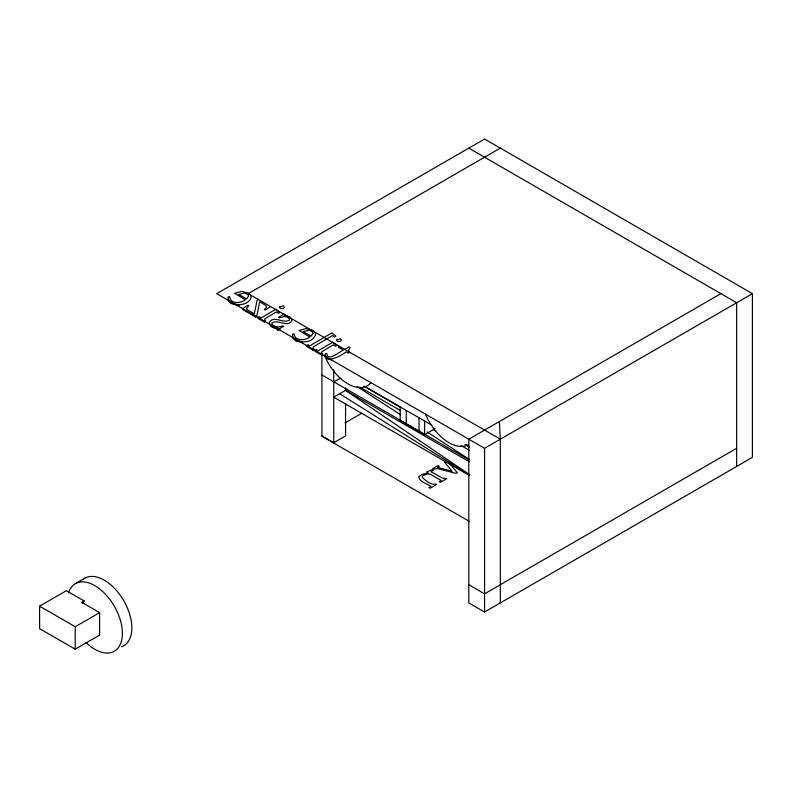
<?xml version="1.0" encoding="UTF-8"?>
<svg xmlns="http://www.w3.org/2000/svg" width="792" height="792" viewBox="0 0 792 792"><rect width="100%" height="100%" fill="white"/><g stroke="black" fill="none" stroke-linecap="round" stroke-linejoin="round"><path stroke-width="1.19" d="M270.468 306.613L265.241 310.058L264.271 309.504L266.587 307.078L266.548 306.068L259.697 301.653L256.945 315.394L255.667 316.137L255.667 317.048L256.945 316.305M500.316 148.114L248.233 293.654L500.316 439.194L500.316 602.92M258.202 299.524L257.192 300.099L254.282 313.86L246.886 309.375L246.708 308.256L248.906 305.653L247.995 305.128L242.669 308.632L242.669 309.543L255.667 317.048M264.33 322.047L265.27 320.602L264.627 319.117L267.241 317.325L276.289 311.959L278.388 313.315L279.705 312.553L275.755 309.306L261.113 317.909L259.232 316.711L257.945 317.453L257.945 318.364L264.33 322.047L265.27 321.502L264.607 320.998M313.79 348.609L312.85 350.064L313.79 349.519L312.949 347.619L313.632 346.678L332.511 335.56L334.61 336.917L335.917 336.154L331.947 332.887L309.623 345.916L307.751 344.718L306.464 345.46L306.464 346.371L312.85 350.064M322.275 353.509L321.334 354.955L322.275 354.42L321.423 352.509L322.116 351.569L333.293 344.867L335.392 346.223L336.699 345.46L332.759 342.213L318.107 350.816L316.236 349.618L314.949 350.361L314.949 351.272L321.334 354.955M339.392 346.401L338.174 347.104L343.372 350.183C340.392 350.896 327.74 362.528 326.839 353.578L325.314 353.489C325.334 365.29 342.768 354.747 346.094 351.787L348.47 353.202L349.817 352.42L348.628 350.183L350.104 347.52L349.034 346.906L344.659 349.44M347.638 389.149L333.739 397.178L469.21 475.388M345.035 422.918L361.835 413.216M75.329 583.684L84.784 578.229M84.1 600.94L81.734 602.306L99.624 612.632L99.624 635.105L75.21 649.202L39.6 628.64L39.6 606.177L66.379 590.713L84.1 600.94A23.473 13.553 60 0 0 82.378 603.405M39.6 606.177L75.21 626.729L99.624 612.632M400.207 406.92L400.207 420.562L424.631 434.659L434.867 428.749M720.888 293.654L468.805 439.194L468.805 602.92L484.565 612.018L752.4 457.38L752.4 293.654L484.565 139.016L216.721 293.654L484.565 448.282L752.4 293.654M445.619 461.231L444.342 461.964L452.133 471.28L437.422 467.339L439.332 466.339L438.045 465.597L432.6 468.745L433.541 469.29L437.233 468.488L456.014 473.408L457.261 472.685L449.539 463.488M736.649 448.292L484.565 593.832L468.805 584.734M280.022 329.294L278.17 330.294L276.853 329.531L276.853 328.621L278.17 329.383L283.744 326.383L282.774 325.819C279.348 327.433 274.26 327.343 271.943 323.978L271.933 323.057C277.566 318.612 288.041 328.462 292.04 320.235C291.347 316.85 287.159 315.79 284.15 315.483L285.397 314.83L284.08 314.077L278.606 317.236L279.606 317.81L283.863 316.661A4.524 2.614 0 0 1 287.11 317.067L289.149 318.364L289.446 320.027C283.595 324.225 274.151 315.038 269.339 322.225L269.31 324.166L270.676 326.146A11.999 6.93 0 0 0 275.012 328.324L278.071 328.967M333.739 381.784L340.699 378.21M276.853 328.621L278.071 328.056L275.012 327.413A11.999 6.93 0 0 1 270.676 325.235L269.31 323.255M331.709 359.865L327.066 358.845L325.017 355.974M239.164 305.504L231.462 303.653A12.306 7.108 0 0 1 228.037 299.376M302.722 342.679L295.951 340.877M295.951 339.966C302.158 343.312 312.88 342.342 315.523 334.947A10.543 6.089 0 0 0 312.345 330.214L306.078 328.621L299.079 330.541L309.91 337.006C305.346 340.52 294.832 341.619 294.099 334.056L292.723 333.986L292.515 335.689A12.306 7.108 0 0 0 295.951 339.966M468.805 148.114L736.649 302.742L736.649 466.478M364.676 386.407L431.878 425.205M466.003 444.906L469.21 446.757M363.686 386.011L399.96 406.949M465.023 444.51L469.29 446.975M359.756 387.05L400.287 410.454M433.353 429.541L435.491 430.769M461.092 445.55L469.626 450.48M321.928 374.962L469.21 459.984M345.56 387.882L345.56 390.357L469.29 461.785M321.928 435.907L333.739 442.728L345.56 435.907L345.56 403.9M469.21 521.294L321.928 436.253L321.928 354.539M339.649 393.763L469.389 475.032M357.123 386.565L400.435 414.671M427.244 432.066L469.527 459.508M345.56 390.357L469.656 474.705M499.336 421.562L500.316 439.194M484.565 448.282L484.565 612.018M424.631 421.017L424.631 434.659M419.017 417.78L419.017 431.422M406.276 410.424L406.276 424.067M333.739 369.745L333.739 443.075M278.17 329.383L278.17 330.294M75.21 626.729L75.21 649.202M295.951 340.877A12.306 7.108 0 0 1 292.515 336.6M68.528 592.703A38.996 22.513 60 0 1 103.306 592.06A38.996 22.513 60 0 1 120.998 642.579A38.996 22.513 60 0 1 85.962 642.49M82.853 579.586A38.996 22.513 60 0 1 123.78 600.742A38.996 22.513 60 0 1 121.621 646.757M468.428 444.589A38.996 22.513 60 0 1 425.462 413.988M371.002 382.704A38.996 22.513 60 0 1 324.413 355.192M229.621 296.832C230.353 304.395 240.857 303.296 245.431 299.782L234.6 293.307L241.59 291.397L247.866 292.981A10.543 6.089 0 0 1 251.044 297.713C248.401 305.108 237.669 306.088 231.462 302.742A12.306 7.108 0 0 1 228.037 298.465L228.245 296.762L229.621 296.832M248.569 296.109L246.649 298.96L238.669 294.357L244.797 293.01L248.074 294.842L248.569 296.109M313.048 333.343L311.127 336.194L303.148 331.581L309.286 330.234L312.553 332.066L313.048 333.343M279.853 306.771L279.794 307.9L281.051 308.623L282.972 308.573L284.615 307.187L283.19 305.88L279.853 306.771M336.848 339.679L336.788 340.808L338.045 341.53L339.976 341.481L341.619 340.095L340.194 338.788L336.848 339.679M419.156 476.428L418.79 477.259C420.077 482.427 427.116 483.526 430.937 486.397L428.878 487.486L430.155 488.228L436.541 484.536L435.61 484.001C430.719 485.397 425.789 480.477 422.393 477.497A3.881 2.237 0 0 1 422.918 475.695L426.492 474.18L429.779 473.982L441.243 480.457L439.174 481.536L440.461 482.278L446.846 478.596L442.589 478.16L430.907 471.705L433.254 470.498L431.947 469.735L426.492 471.903L428.284 473.081L422.562 474.131L419.156 476.428"/></g></svg>
